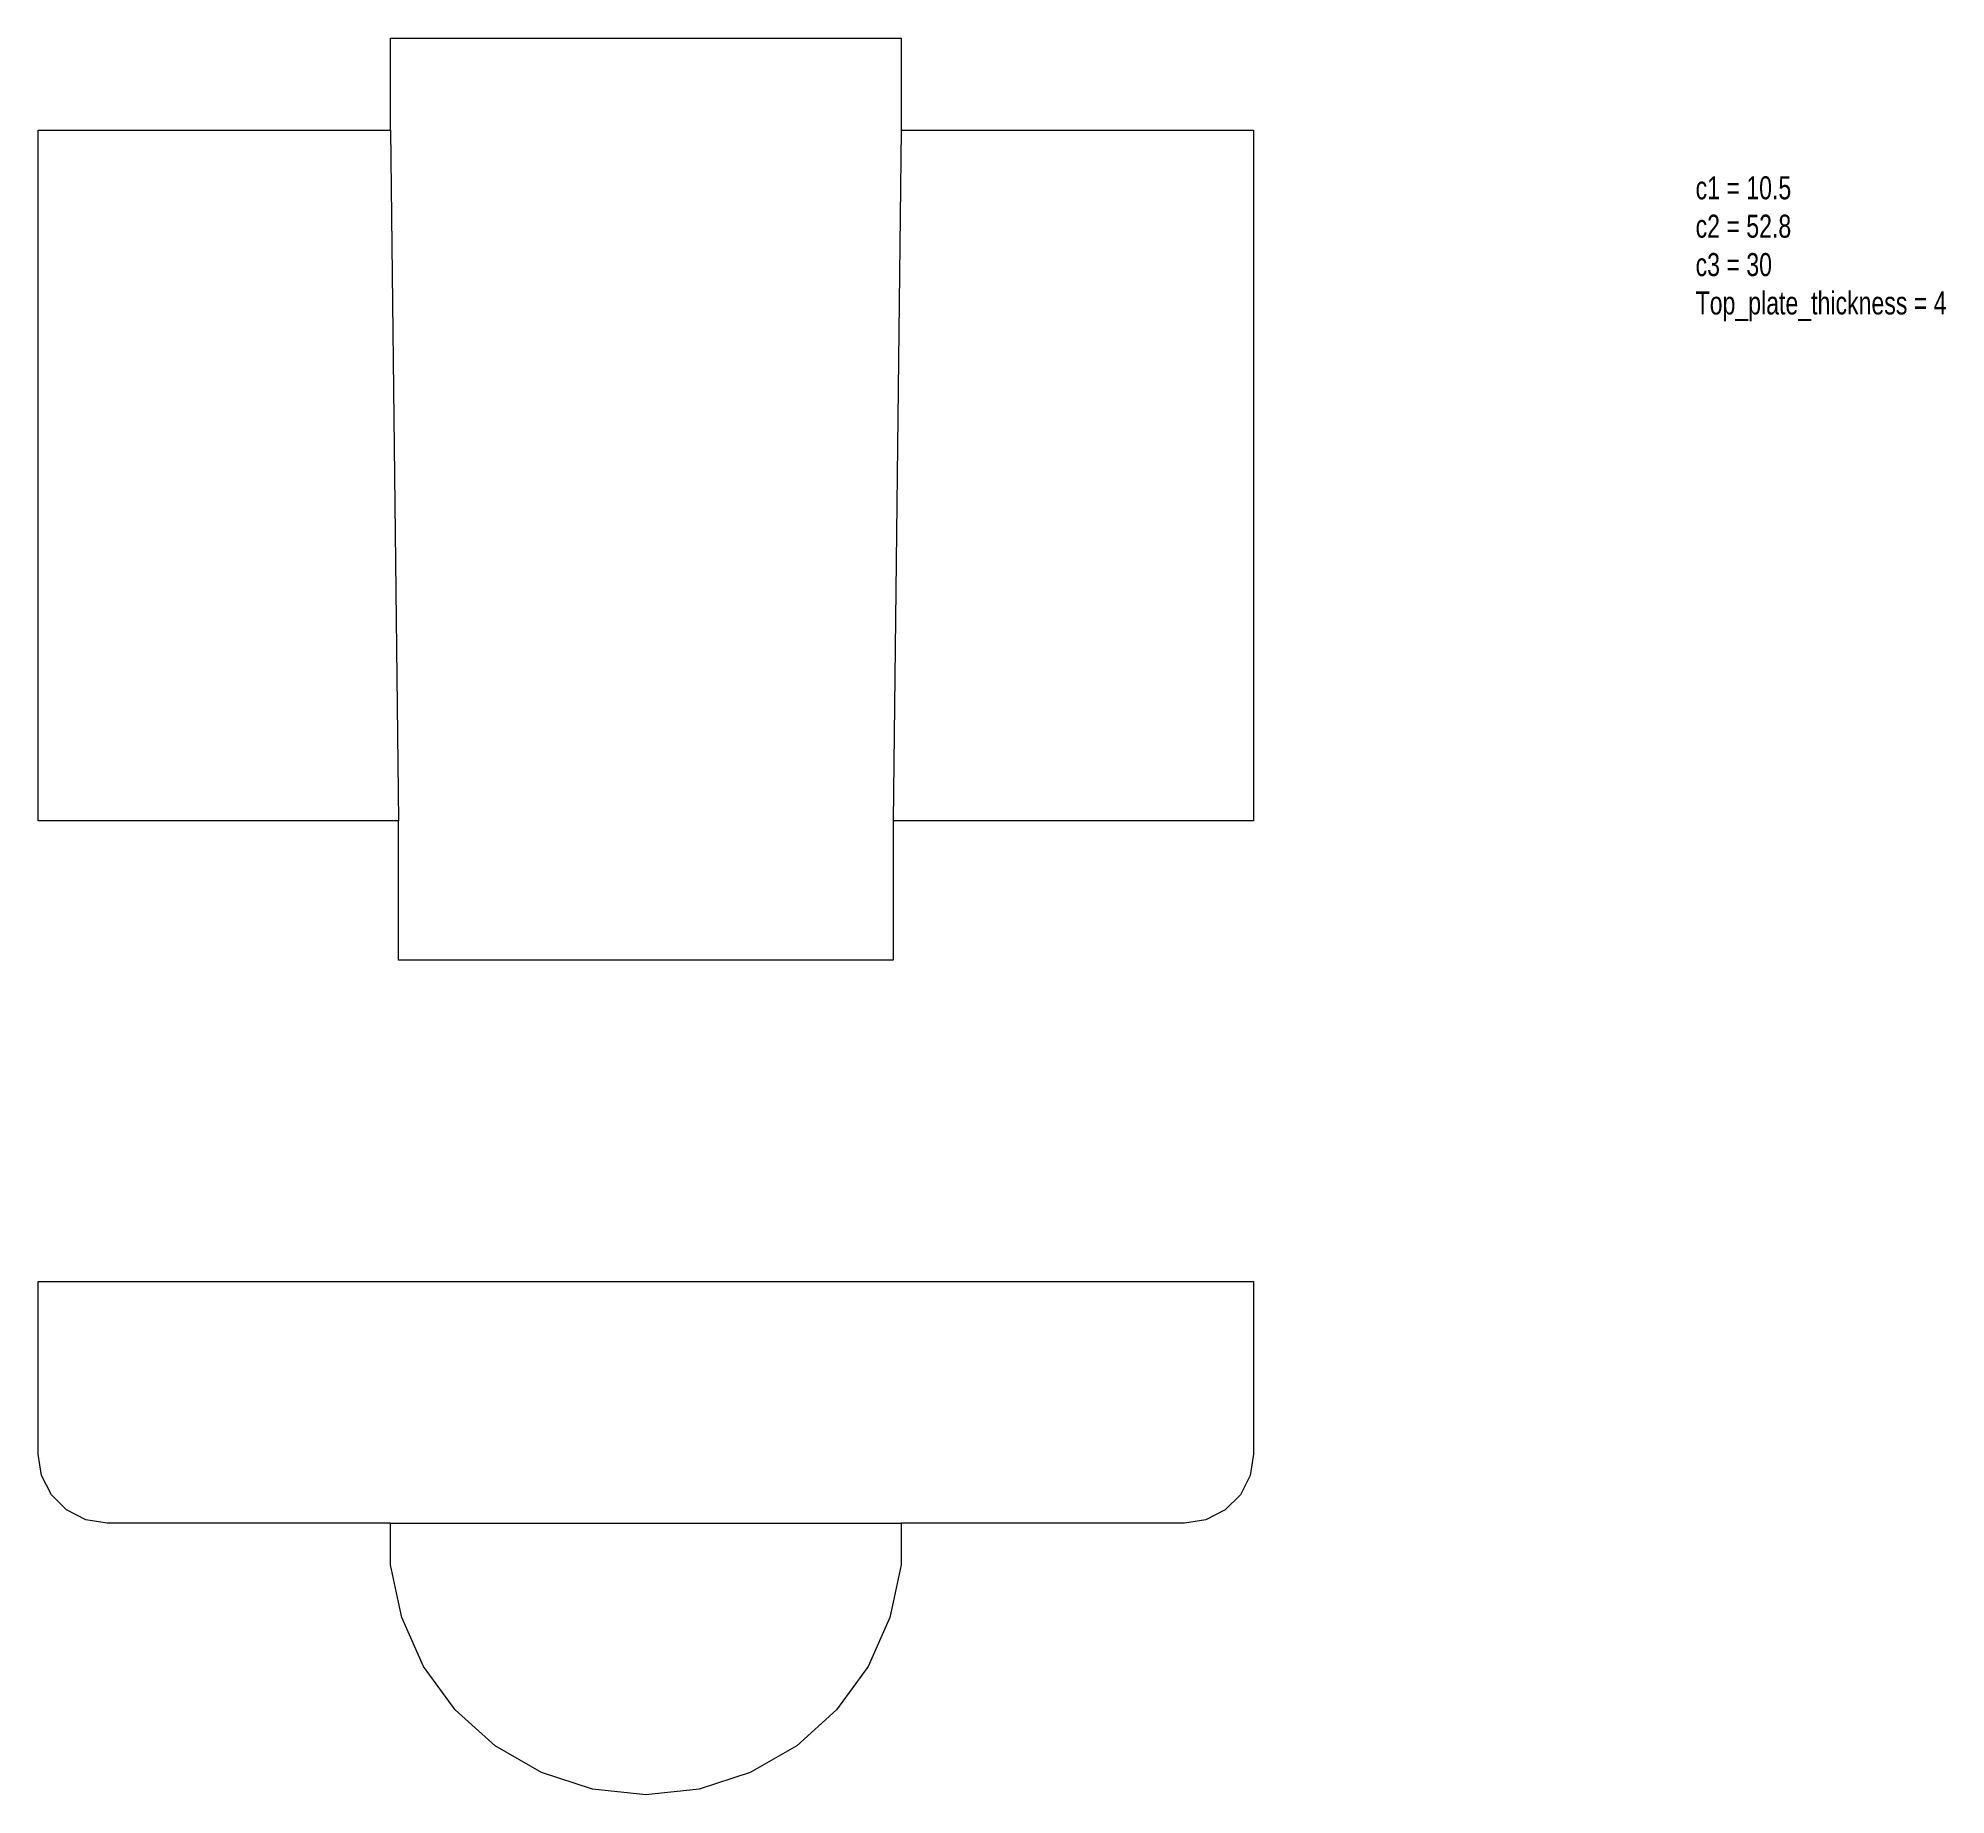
# Model space of a CAD drawing. Header units: millimetres. Extents: x -52 to 30.9, y -60.3 to 16.
import ezdxf

# ---------------------------------------------------------------- set-up
doc = ezdxf.new("R2010")
doc.units = ezdxf.units.MM
doc.layers.get('0').update_dxf_attribs({"linetype": 'CONTINUOUS', "lineweight": 0})
doc.layers.add('dimensions', color=2, linetype='CONTINUOUS', lineweight=0)
doc.styles.get("Standard").update_dxf_attribs({"font": 'txt', "width": 0.75})

msp = doc.modelspace()

# ---------------------------------------------------------------- linework, layer by layer
for p, q in [((-36.689, 12), (-36.689, 16)), ((-36.689, 16), (-14.511, 16)), ((-14.511, 16), (-14.511, 12)), ((-52, -18), (-52, 12)), ((-52, 12), (-36.689, 12)), ((-36.689, 12), (-36.344, -18)), ((-14.511, 12), (-14.856, -18)), ((-14.511, 12), (0.8, 12)), ((0.8, 12), (0.8, -18)), ((-36.344, -18), (-52, -18)), ((-36.344, -24.05), (-36.344, -18)), ((0.8, -18), (-14.856, -18)), ((-14.856, -18), (-14.856, -24.05)), ((-14.856, -24.05), (-36.344, -24.05)), ((-52, -45.5), (-52, -38)), ((-52, -38), (0.8, -38)), ((0.8, -38), (0.8, -45.5)), ((-51.853, -46.427), (-52, -45.5)), ((0.8, -45.5), (0.653, -46.427)), ((-51.427, -47.263), (-51.853, -46.427)), ((0.653, -46.427), (0.227, -47.263)), ((-50.763, -47.927), (-51.427, -47.263)), ((-49.927, -48.353), (-50.763, -47.927)), ((-0.437, -47.927), (-1.273, -48.353)), ((0.227, -47.263), (-0.437, -47.927)), ((-49, -48.5), (-49.927, -48.353)), ((-36.689, -48.5), (-49, -48.5)), ((-36.689, -50.315), (-36.689, -48.5)), ((-36.689, -48.5), (-14.511, -48.5)), ((-2.2, -48.5), (-14.511, -48.5)), ((-14.511, -48.5), (-14.511, -50.315)), ((-1.273, -48.353), (-2.2, -48.5)), ((-36.344, -51.938), (-36.689, -50.315)), ((-14.511, -50.315), (-14.856, -51.938)), ((-36.204, -52.596), (-36.344, -51.938)), ((-14.856, -51.938), (-14.996, -52.596)), ((-35.256, -54.725), (-36.204, -52.596)), ((-14.996, -52.596), (-15.944, -54.725)), ((-33.886, -56.611), (-35.256, -54.725)), ((-15.944, -54.725), (-17.314, -56.611)), ((-32.154, -58.171), (-33.886, -56.611)), ((-17.314, -56.611), (-19.046, -58.171)), ((-30.135, -59.336), (-32.154, -58.171)), ((-19.046, -58.171), (-21.065, -59.336)), ((-27.918, -60.056), (-30.135, -59.336)), ((-21.065, -59.336), (-23.282, -60.056)), ((-25.6, -60.3), (-27.918, -60.056)), ((-23.282, -60.056), (-25.6, -60.3))]:
    msp.add_line(p, q)

# ---------------------------------------------------------------- texts
at = {"layer": 'dimensions', "insert": (20, 10), "char_height": 1, "width": 100, "attachment_point": 1}
msp.add_mtext('c1 = 10.5\\Pc2 = 52.8\\Pc3 = 30\\PTop_plate_thickness = 4', dxfattribs=at)

doc.saveas('drawing.dxf')
